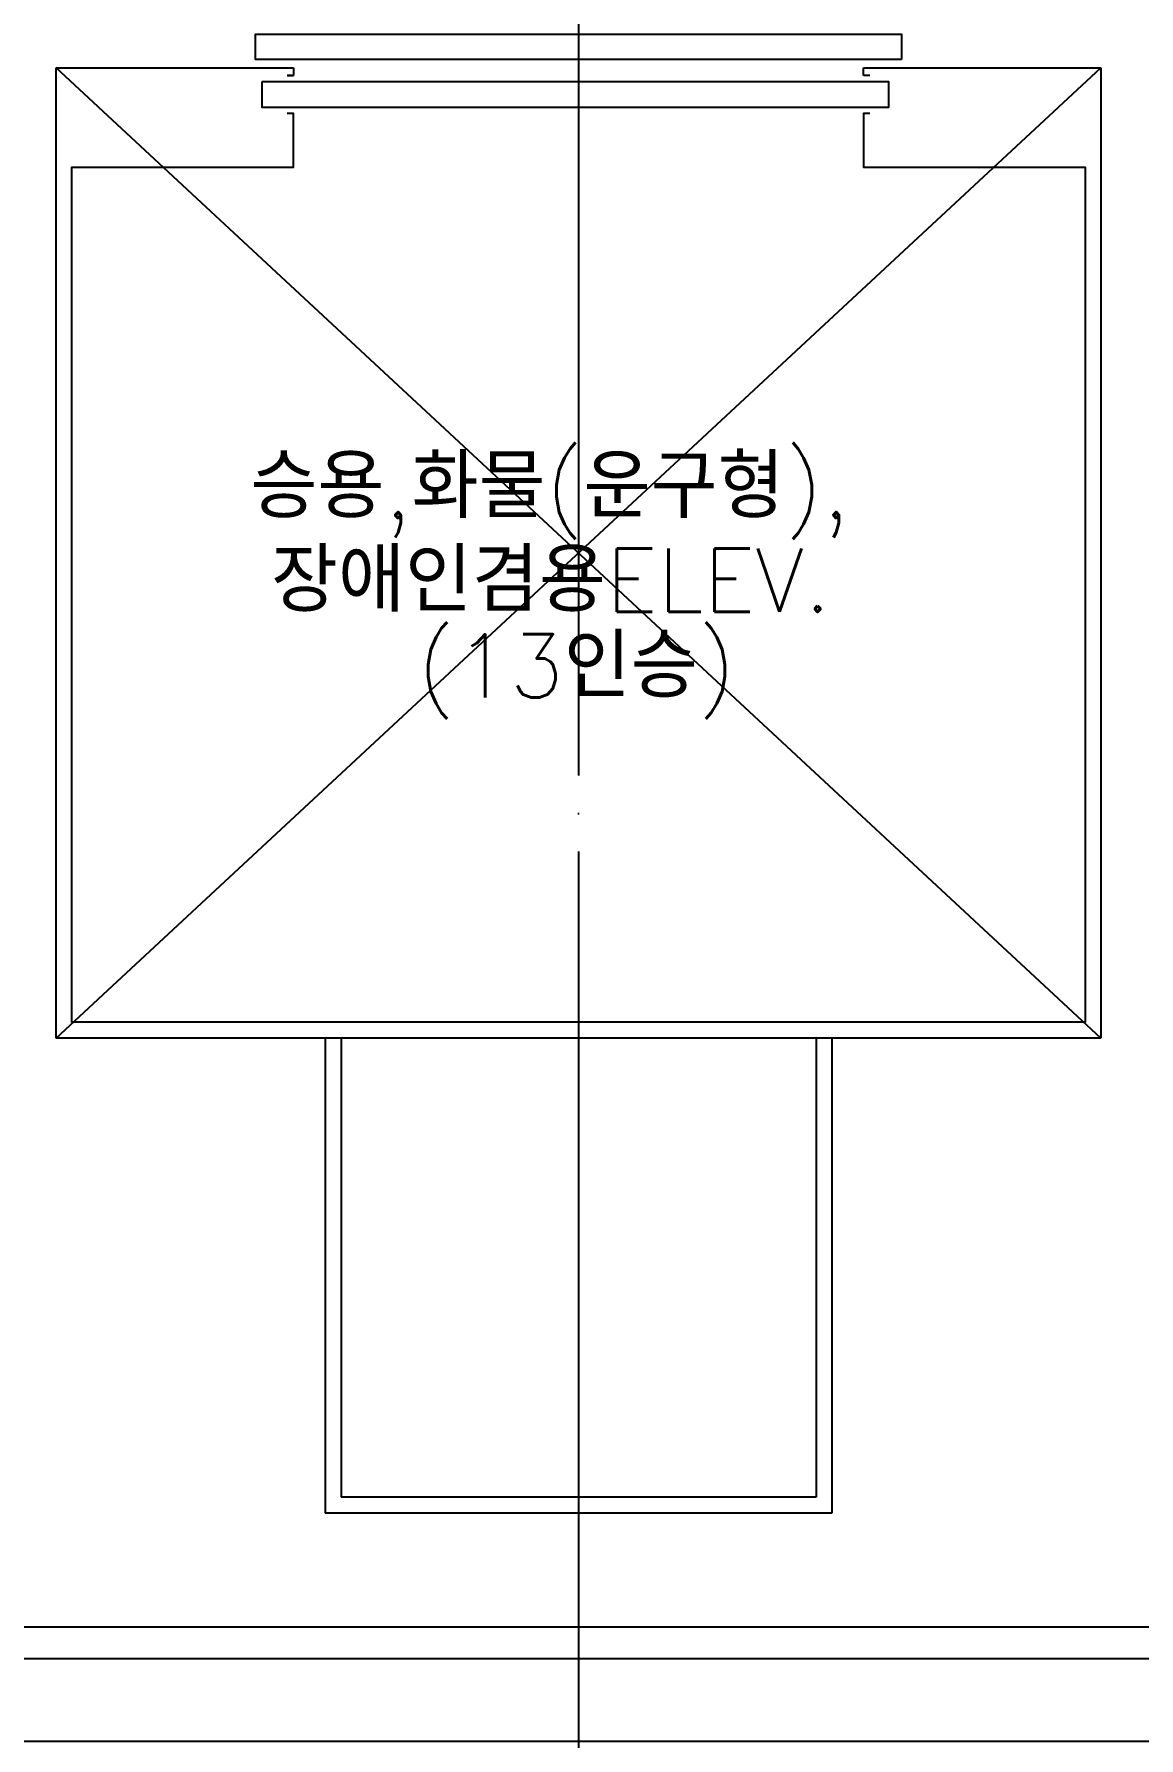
# Model space of a CAD drawing. Extents: x 0 to 40850, y 0 to 28500.
# Drawn here: x 10608 to 12353, y 9772 to 12462 of the extents above; entities that cross this region are included whole.
import ezdxf

# ---------------------------------------------------------------- set-up
doc = ezdxf.new("R2010")
doc.units = 0
doc.header["$LTSCALE"] = 60
doc.header["$MEASUREMENT"] = 0
doc.linetypes.add('CEN', pattern=[62, 60, -1, 0, -1])
for name, color, linetype in [('3', 3, 'CONTINUOUS'), ('4', 4, 'CONTINUOUS'), ('7', 7, 'CONTINUOUS'), ('CEN', 1, 'CEN')]:
    doc.layers.add(name, color=color, linetype=linetype)
doc.styles.add('HS', font='simplex', dxfattribs={"bigfont": 'ghs'})

msp = doc.modelspace()

# ---------------------------------------------------------------- linework, layer by layer
at = {"layer": '4', "color": 4}
for p, q in [((10643.3, 12409), (11018.3, 12409)), ((10643.3, 10877), (10643.3, 12409)), ((12293.3, 10877), (10643.3, 12409)), ((10643.3, 10877), (12293.3, 12409)), ((11018.3, 12409), (11018.3, 12397)), ((11918.3, 12397), (11918.3, 12409)), ((11918.3, 12409), (12293.3, 12409)), ((12293.3, 12409), (12293.3, 10877)), ((11008.3, 12397), (11018.3, 12397)), ((11018.3, 12397), (11008.3, 12397)), ((11928.3, 12397), (11918.3, 12397)), ((12293.3, 10877), (10643.3, 10877)), ((11068.3, 10877), (11068.3, 10127)), ((11093.3, 10877), (11093.3, 10152)), ((11843.3, 10877), (11843.3, 10152)), ((11868.3, 10877), (11868.3, 10127)), ((11843.3, 10152), (11093.3, 10152)), ((11868.3, 10127), (11068.3, 10127))]:
    msp.add_line(p, q, dxfattribs=at)
for points in [[(11978.3, 12422), (10958.3, 12422), (10958.3, 12462), (11978.3, 12462)], [(10968.3, 12387), (10968.3, 12347), (11958.3, 12347), (11958.3, 12387)]]:
    msp.add_lwpolyline(points, close=True, dxfattribs=at)
msp.add_lwpolyline([(11928.3, 12337), (11918.3, 12337), (11918.3, 12252), (12268.3, 12252), (12268.3, 10902), (10668.3, 10902), (10668.3, 12252), (11018.3, 12252), (11018.3, 12337), (11008.3, 12337)], dxfattribs=at)
at = {"layer": '7'}
msp.add_lwpolyline([(12018.3, 12687), (12018.3, 12507), (12778.3, 12507), (12778.3, 9947), (10158.3, 9947), (10158.3, 12507), (10918.3, 12507), (10918.3, 12687), (10158.3, 12687), (10158.3, 13587), (9978.3, 13587), (9978.3, 10402), (9988.3, 10392), (9988.3, 9957), (9978.3, 9957), (9978.3, 9767), (12958.3, 9767), (12958.3, 9957), (12948.3, 9957), (12948.3, 10392), (12958.3, 10402), (12958.3, 13587), (12778.3, 13587), (12778.3, 12687)], close=True, dxfattribs=at)
at = {"layer": 'CEN'}
for p, q in [((11468.3, 22332), (11468.3, 6042)), ((24508.3, 9897), (8868.3, 9897))]:
    msp.add_line(p, q, dxfattribs=at)

# ---------------------------------------------------------------- texts
at = {"layer": '3', "style": 'HS'}
msp.add_text(' 승용,화물(운구형),  ', height=100, dxfattribs=at).set_placement((10881.6, 11698.1))
for s, p in [('장애인겸용ELEV.', (10982.6, 11549.9)), ('(13인승)', (11213.5, 11414.6))]:
    msp.add_text(s, height=100, rotation=360, dxfattribs=at).set_placement(p)

doc.saveas('drawing.dxf')
